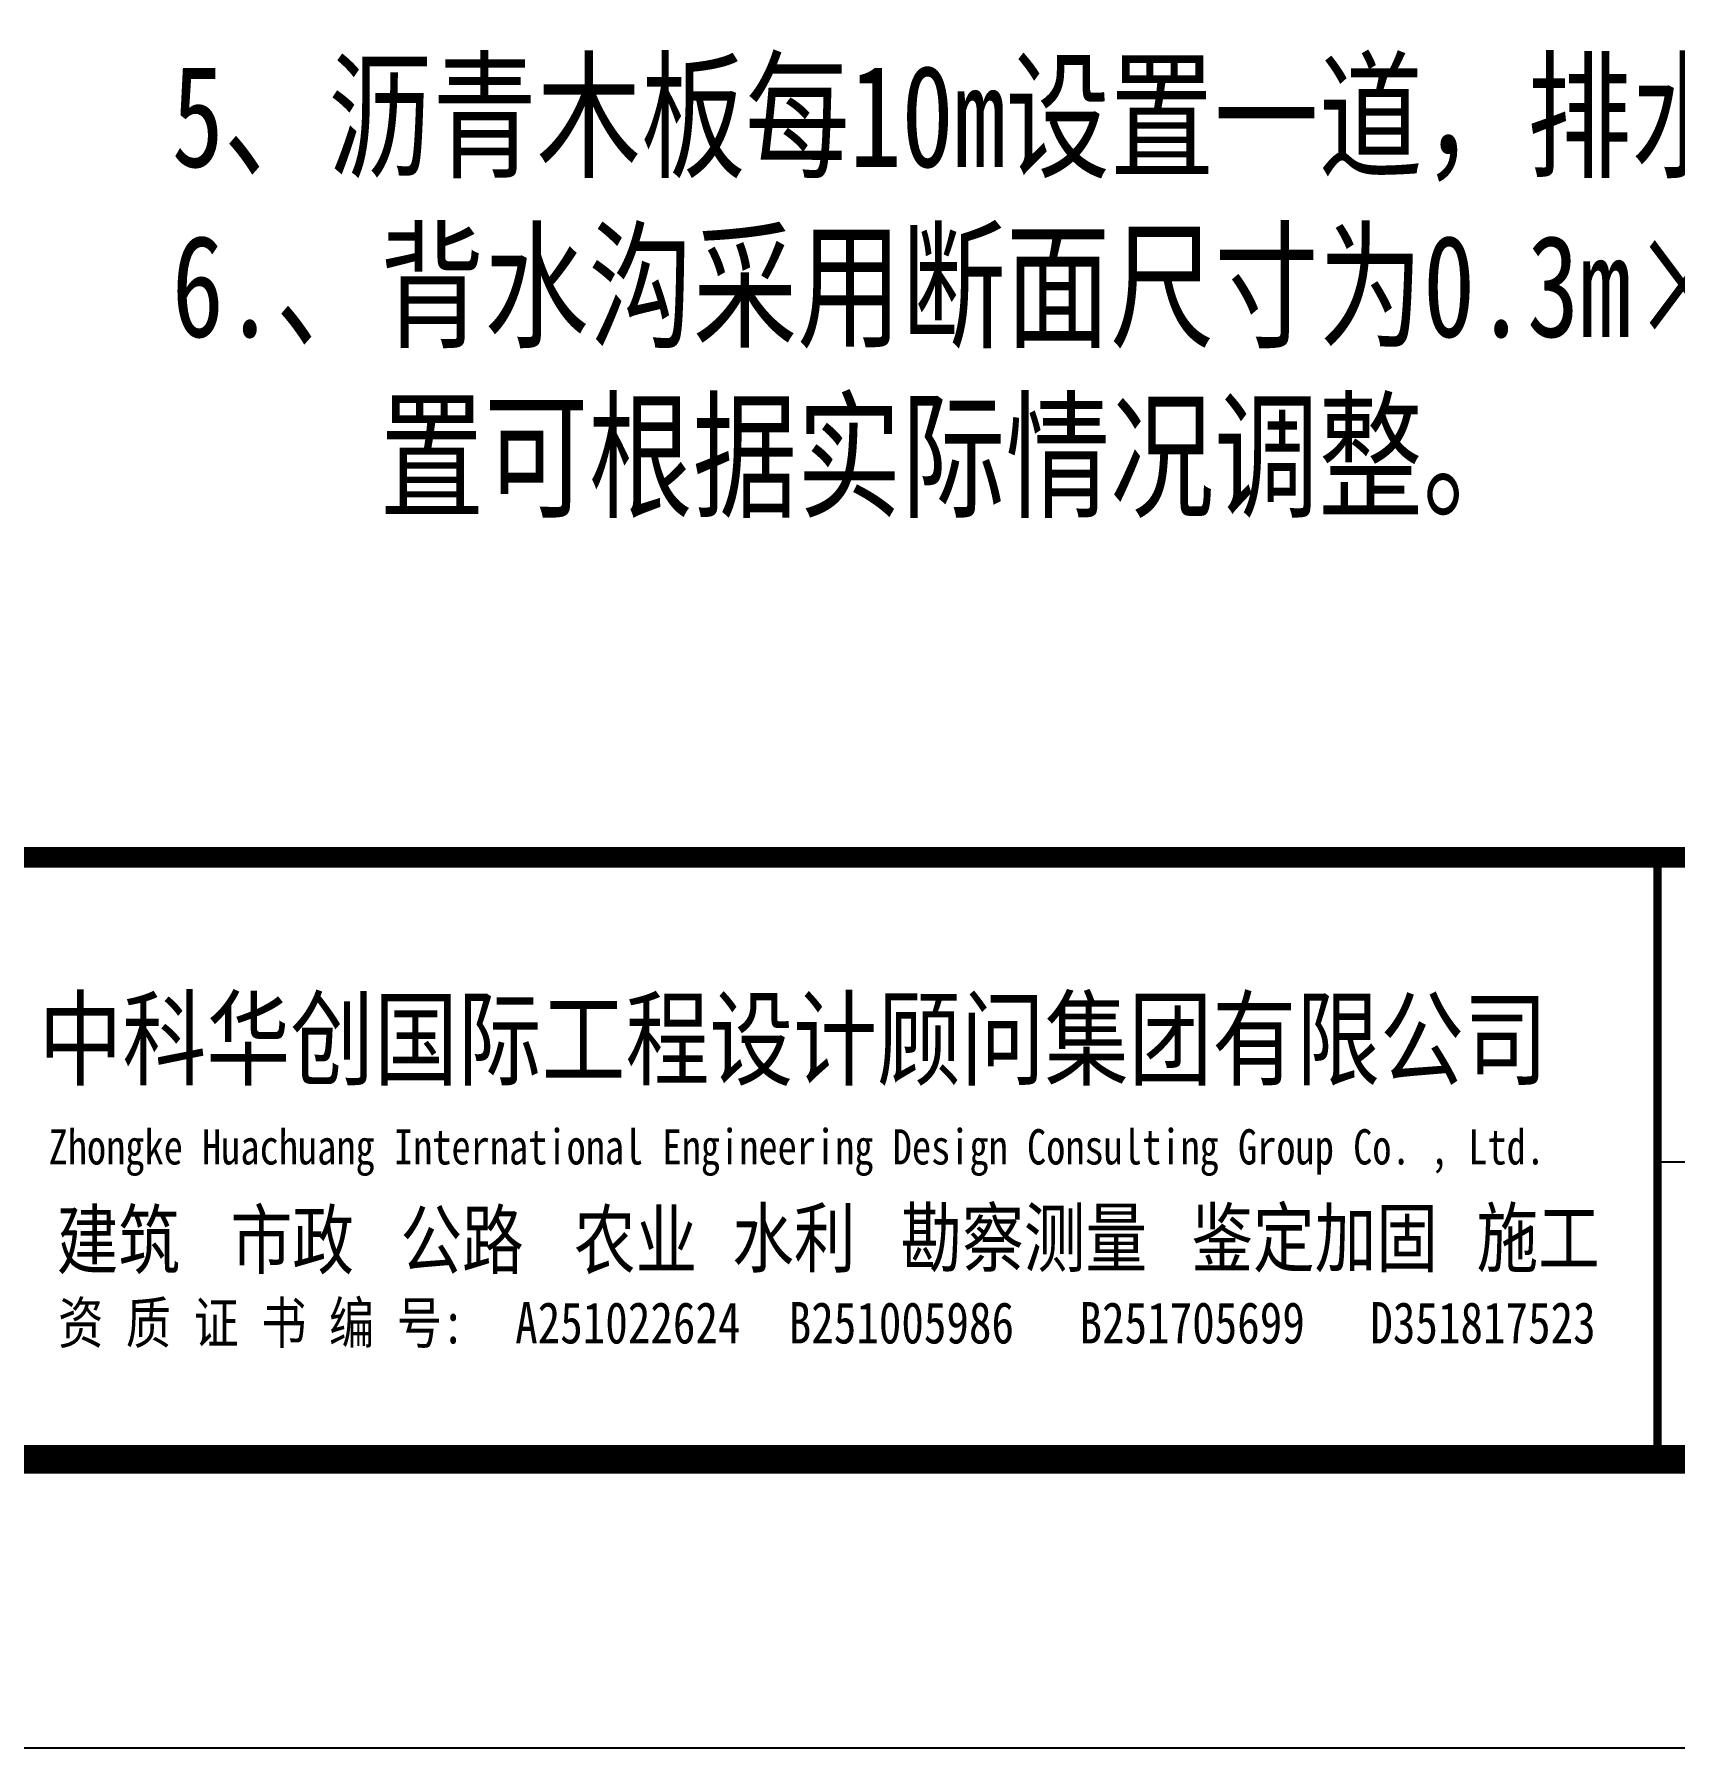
# Model space of a CAD drawing. Extents: x 4283 to 40403, y 1134 to 1764.
# Drawn here: x 4311.05 to 4351.27, y 1136.33 to 1178.35 of the extents above; entities that cross this region are included whole.
import ezdxf

# ---------------------------------------------------------------- set-up
doc = ezdxf.new("R2010")
doc.units = 0
doc.layers.add('0-文字 0.15', color=7, linetype='Continuous', lineweight=15)
for name, color, linetype in [('PUB_TITLE', 4, 'Continuous'), ('S-MODIFY', 4, 'Continuous'), ('华泽绵阳图框', 7, 'Continuous'), ('致远博图框', 7, 'Continuous')]:
    doc.layers.add(name, color=color, linetype=linetype)
doc.styles.add('0-仿宋国标', font='', dxfattribs={"width": 0.75})
doc.styles.add('黑体', font='simhei.ttf')
doc.styles.get('0-仿宋国标').set_extended_font_data('仿宋_GB2312')

msp = doc.modelspace()

# ---------------------------------------------------------------- linework, layer by layer
at = {"layer": 'PUB_TITLE'}
msp.add_lwpolyline([(4282.534, 1136.333), (4702.534, 1136.333), (4702.534, 1433.333), (4282.534, 1433.333)], close=True, dxfattribs=at)
at = {"layer": 'PUB_TITLE', "color": 7, "const_width": 0.506}
msp.add_lwpolyline([(4300.211, 1143.403), (4695.234, 1143.403), (4695.239, 1158.165), (4300.211, 1158.165)], close=True, dxfattribs=at)
at = {"layer": 'S-MODIFY'}
msp.add_lwpolyline([(4282.534, 1136.333), (4702.534, 1136.333), (4702.534, 1433.333), (4282.534, 1433.333)], close=True, dxfattribs=at)
at = {"layer": '华泽绵阳图框', "color": 7}
msp.add_line((4350.855, 1150.699), (4460.246, 1150.699), dxfattribs=at)
at = {"layer": '华泽绵阳图框', "color": 7, "const_width": 0.707}
msp.add_lwpolyline([(4300.211, 1143.403), (4695.464, 1143.403), (4695.464, 1426.232), (4300.211, 1426.232)], close=True, dxfattribs=at)
at = {"layer": '华泽绵阳图框', "color": 7, "const_width": 0.506}
msp.add_lwpolyline([(4300.211, 1158.165), (4695.239, 1158.165)], dxfattribs=at)
at = {"layer": '华泽绵阳图框', "color": 7, "const_width": 0.203, "flags": 128}
msp.add_lwpolyline([(4350.855, 1143.291), (4350.855, 1158.165)], dxfattribs=at)

# ---------------------------------------------------------------- texts
at = {"layer": '0-文字 0.15', "color": 0, "insert": (4314.421, 1210.932), "char_height": 2.5, "width": 119.3556, "attachment_point": 1, "style": '0-仿宋国标'}
msp.add_mtext('\\pt90.945;说明：\\P1、本图尺寸单位均以为cm计；\\P2、本次挡墙分为A、B、C、D、E共计5个典型断面；其对应的挡墙高度分别为1.0m、1.5m、2m、2.5m、3m。\\P3、施工要求：{\\fTimes New Roman|b0|i0|c0|p18;\\P}a、田面沿等高线布设，大弯就势，小弯取直；\\Pb、土坎参数见图纸。{\\fTimes New Roman|b0|i0|c0|p18;\\P}c、覆土高出石坎50cm，坡比1:1；{\\fTimes New Roman|b0|i0|c0|p18;\\P\\ptz;}4、坡改梯在施工过程中先将原有25-30cm表层熟土推出，待土地平整以后，放回原有表层土。\\P5、沥青木板每10m设置一道，排水管采用间距1.5m的梅花形布置。\\P6.、背水沟采用断面尺寸为0.3m×0.3m的C20砼水渠，每隔20-30米设置放水口，放水口的具体位\\P    置可根据实际情况调整。', dxfattribs=at)
at = {"layer": '致远博图框', "color": 7, "style": '黑体', "width": 0.8}
for s, height, p in [('中科华创国际工程设计顾问集团有限公司', 1.884, (4311.156, 1152.772)), ('中科华创国际工程设计顾问集团有限公司', 1.884, (4311.156, 1152.772)), ('Zhongke Huachuang International Engineering Design Consulting Group Co. , Ltd.', 0.86439, (4311.401, 1150.634)), ('Zhongke Huachuang International Engineering Design Consulting Group Co. , Ltd.', 0.86439, (4311.401, 1150.634)), ('建筑', 1.385, (4311.599, 1148.092)), ('建筑', 1.385, (4311.599, 1148.092)), ('市政', 1.385, (4315.865, 1148.092)), ('市政', 1.385, (4315.865, 1148.092)), ('公路', 1.385, (4320.027, 1148.092)), ('公路', 1.385, (4320.027, 1148.092)), ('农业', 1.385, (4324.282, 1148.092)), ('农业', 1.385, (4324.282, 1148.092)), ('水利', 1.385, (4328.165, 1148.136)), ('水利', 1.385, (4328.165, 1148.136)), ('勘察测量', 1.385, (4332.291, 1148.143)), ('勘察测量', 1.385, (4332.291, 1148.143)), ('鉴定加固', 1.385, (4339.424, 1148.143)), ('鉴定加固', 1.385, (4339.424, 1148.143)), ('施工', 1.385, (4346.415, 1148.143)), ('施工', 1.385, (4346.415, 1148.143)), ('资 质 证 书 编 号:', 1.01515, (4311.636, 1146.245)), ('资 质 证 书 编 号:', 1.01515, (4311.636, 1146.245)), ('A251022624', 1.0152, (4322.842, 1146.245)), ('A251022624', 1.0152, (4322.842, 1146.245)), ('B251005986', 1.0152, (4329.549, 1146.245)), ('B251005986', 1.0152, (4329.549, 1146.245)), ('B251705699', 1.0152, (4336.68, 1146.245)), ('B251705699', 1.0152, (4336.68, 1146.245)), ('D351817523', 1.0152, (4343.811, 1146.245)), ('D351817523', 1.0152, (4343.811, 1146.245))]:
    msp.add_text(s, height=height, dxfattribs=at).set_placement(p)

doc.saveas('drawing.dxf')
